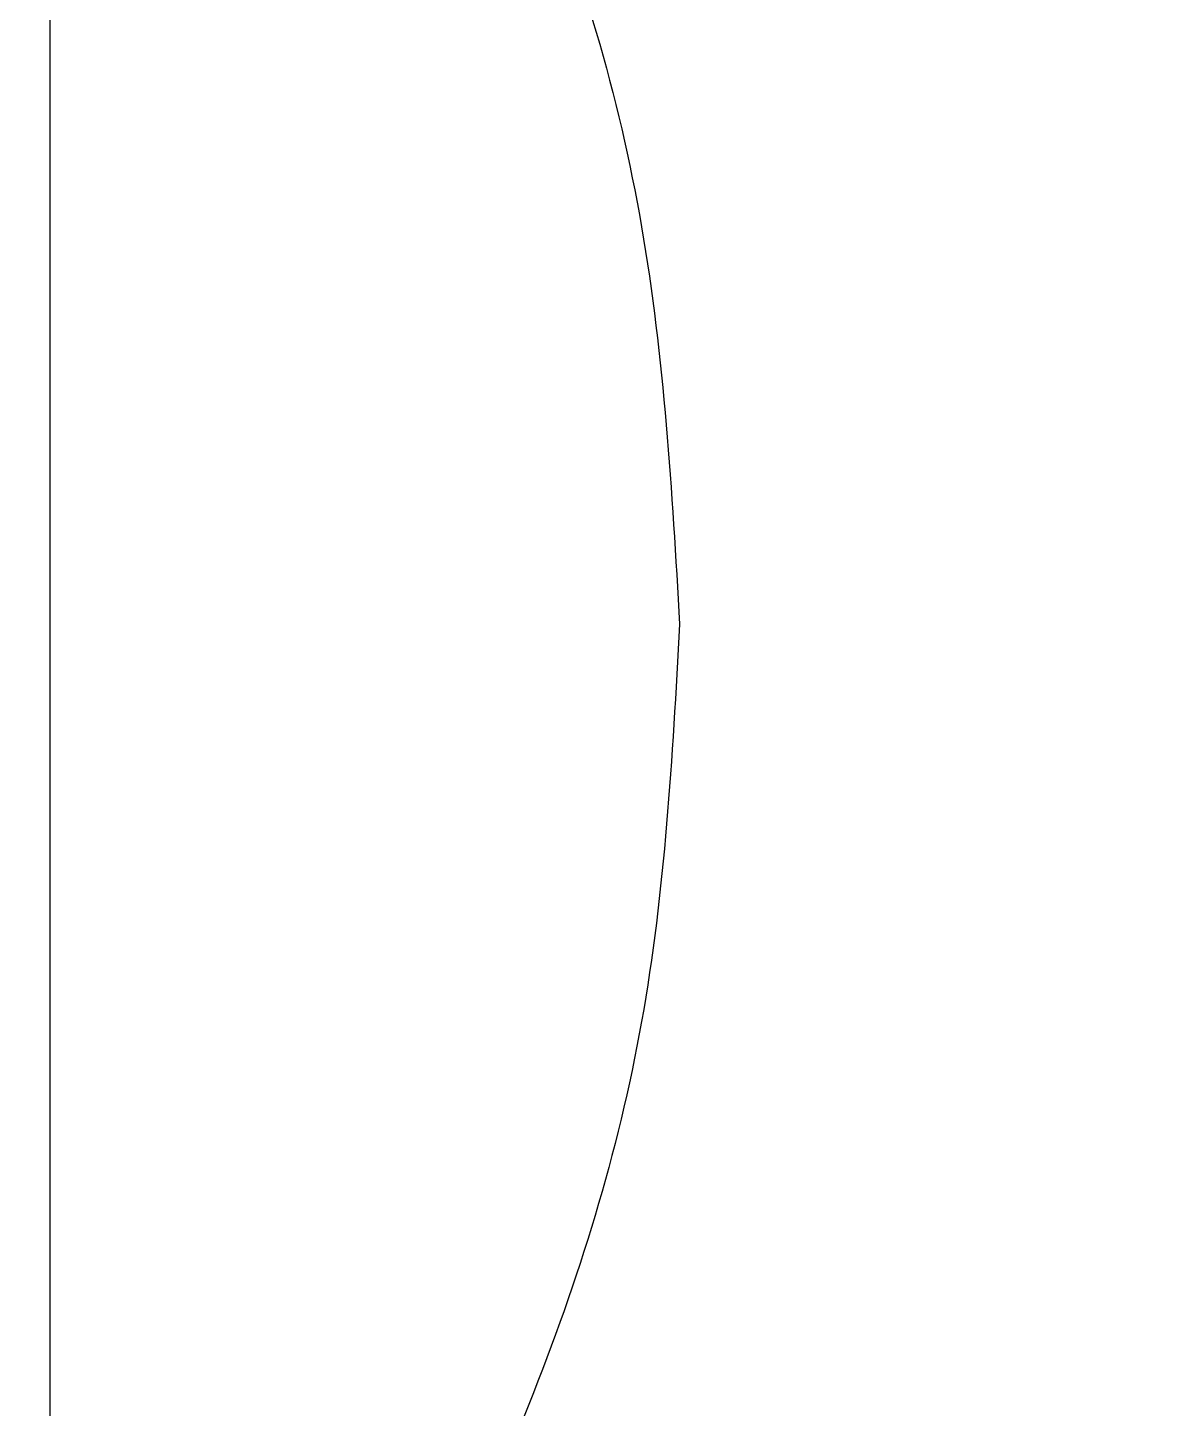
# Model space of a CAD drawing. Header units: millimetres. Extents: x 2003 to 4439, y 563 to 2285.
# Drawn here: x 2896.36 to 2909.49, y 735.73 to 751.88 of the extents above; entities that cross this region are included whole.
import ezdxf

# ---------------------------------------------------------------- set-up
doc = ezdxf.new("R2010")
doc.units = ezdxf.units.MM

msp = doc.modelspace()

# ---------------------------------------------------------------- linework, layer by layer
at = {"color": 7, "linetype": 'Continuous', "lineweight": 25}
msp.add_line((2896.62, 726.571), (2896.62, 755.877), dxfattribs=at)
for points, knots in [([(2818.188, 736.933), (2820.748, 736.958), (2824.328, 736.993), (2829.598, 737.272), (2834.062, 737.607), (2839.378, 738.173), (2844.947, 738.946), (2850.76, 739.956), (2856.732, 741.212), (2862.808, 742.723), (2868.946, 744.493), (2875.111, 746.527), (2881.274, 748.827), (2887.411, 751.392), (2893.499, 754.223), (2899.519, 757.316), (2905.452, 760.671), (2911.281, 764.283), (2916.991, 768.149), (2922.566, 772.263), (2927.993, 776.62), (2933.259, 781.214), (2938.35, 786.039), (2943.255, 791.086), (2947.962, 796.349), (2952.46, 801.819), (2956.738, 807.488), (2960.787, 813.345), (2964.597, 819.381), (2968.158, 825.587), (2971.463, 831.952), (2974.504, 838.464), (2977.273, 845.114), (2979.764, 851.888), (2981.969, 858.776), (2983.884, 865.765), (2985.502, 872.842), (2986.82, 879.996), (2987.833, 887.213), (2988.538, 894.48), (2988.93, 901.784), (2989.009, 909.112), (2988.772, 916.45), (2988.218, 923.785), (2987.346, 931.102), (2986.156, 938.39), (2984.648, 945.632), (2982.823, 952.817), (2980.682, 959.93), (2978.228, 966.957), (2975.463, 973.886), (2972.391, 980.702), (2969.014, 987.393), (2965.336, 993.945), (2961.362, 1000.345), (2957.097, 1006.58), (2952.546, 1012.638), (2947.714, 1018.506), (2942.607, 1024.173), (2937.23, 1029.625), (2931.784, 1034.673), (2926.31, 1039.325), (2920.852, 1043.595), (2915.227, 1047.637), (2909.446, 1051.445), (2903.518, 1055.013), (2897.456, 1058.335), (2891.27, 1061.406), (2884.973, 1064.219), (2878.58, 1066.771), (2872.105, 1069.057), (2865.567, 1071.073), (2858.992, 1072.816), (2852.419, 1074.281), (2845.925, 1075.462), (2839.636, 1076.359), (2834.112, 1076.943), (2829.229, 1077.31), (2824.405, 1077.55), (2818.431, 1077.667), (2812.914, 1077.557), (2807.645, 1077.285), (2803.18, 1076.948), (2797.864, 1076.383), (2792.295, 1075.609), (2786.482, 1074.599), (2780.511, 1073.343), (2774.435, 1071.833), (2768.297, 1070.062), (2762.131, 1068.028), (2755.968, 1065.728), (2749.831, 1063.163), (2743.743, 1060.333), (2737.723, 1057.239), (2731.791, 1053.884), (2725.962, 1050.272), (2720.252, 1046.407), (2714.676, 1042.292), (2709.249, 1037.935), (2703.983, 1033.341), (2698.892, 1028.516), (2693.987, 1023.469), (2689.28, 1018.206), (2684.782, 1012.736), (2680.504, 1007.068), (2676.455, 1001.21), (2672.646, 995.174), (2669.084, 988.968), (2665.779, 982.603), (2662.737, 976.091), (2659.975, 969.44), (2657.638, 963.158), (2656.359, 959.053), (2655.796, 957.244)], [0, 0, 0, 0, 0.0102074, 0.014274, 0.021037, 0.0280561, 0.0355867, 0.0434511, 0.0515783, 0.0599113, 0.0684099, 0.0770439, 0.085791, 0.0946336, 0.1035582, 0.112554, 0.1216124, 0.1307262, 0.1398897, 0.1490979, 0.1583469, 0.1676331, 0.1769537, 0.1863062, 0.1956884, 0.2050985, 0.2145348, 0.2239961, 0.233481, 0.2429885, 0.2525178, 0.262068, 0.2716385, 0.2812287, 0.2908382, 0.3004664, 0.3101132, 0.3197782, 0.3294613, 0.3391624, 0.3488814, 0.3586183, 0.3683733, 0.3781464, 0.387938, 0.3977483, 0.4075776, 0.4174265, 0.4272956, 0.4371854, 0.4470968, 0.4570307, 0.4669882, 0.4769704, 0.486979, 0.4970156, 0.5070822, 0.5171812, 0.5273154, 0.5374882, 0.5477037, 0.5569145, 0.5661226, 0.5753266, 0.5845258, 0.5937191, 0.6029052, 0.6120821, 0.6212471, 0.6303962, 0.6395236, 0.6486197, 0.6576679, 0.6666375, 0.6754633, 0.6839789, 0.6919633, 0.6976055, 0.7035012, 0.7112199, 0.7214273, 0.7254939, 0.7322569, 0.739276, 0.7468066, 0.754671, 0.7627982, 0.7711312, 0.7796298, 0.7882638, 0.7970109, 0.8058535, 0.8147781, 0.8237739, 0.8328323, 0.8419461, 0.8511096, 0.8603178, 0.8695668, 0.878853, 0.8881736, 0.8975261, 0.9069083, 0.9163184, 0.9257547, 0.935216, 0.9447009, 0.9542084, 0.9637377, 0.9732879, 0.9828584, 0.9924486, 1, 1, 1, 1]), ([(2900.268, 757.792), (2900.964, 756.559), (2902.427, 753.968), (2903.711, 749.569), (2903.891, 746.455), (2903.981, 744.898)], [0, 0, 0, 0, 0.312215, 0.656107, 1, 1, 1, 1])]:
    msp.add_open_spline(points, degree=3, knots=knots, dxfattribs=at)
msp.add_open_spline([(2903.981, 744.898), (2903.895, 743.339), (2903.724, 740.22), (2902.336, 735.722), (2900.228, 731.514), (2898.194, 729.143), (2897.177, 727.958)], degree=3, dxfattribs=at)

doc.saveas('drawing.dxf')
